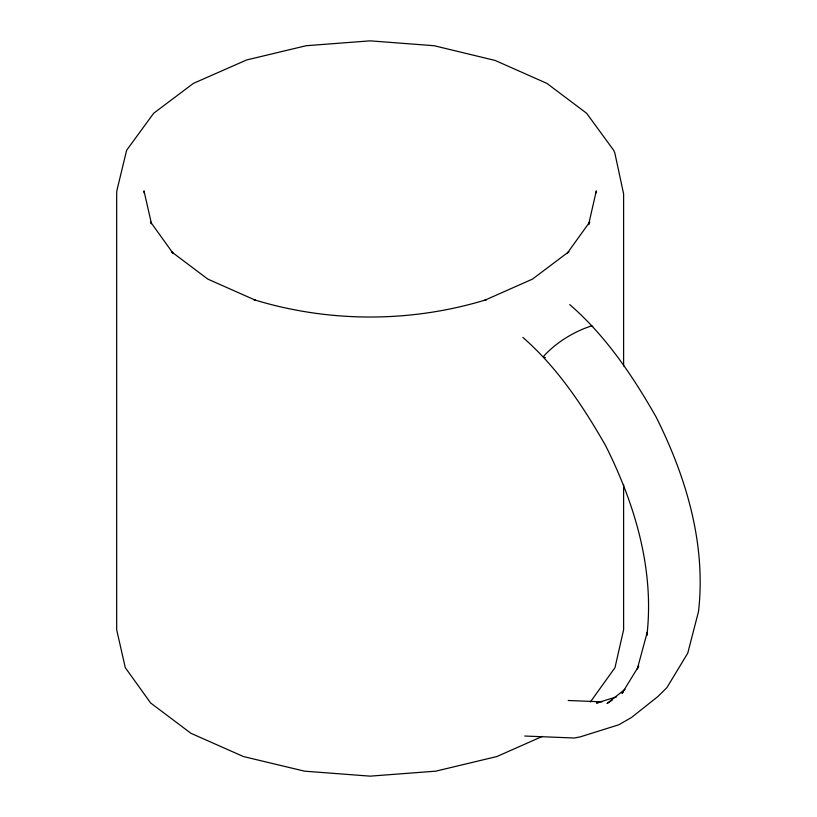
<?xml version="1.0" encoding="UTF-8"?>
<svg xmlns="http://www.w3.org/2000/svg" width="817" height="817" viewBox="0 0 817 817"><rect width="100%" height="100%" fill="white"/><g stroke="black" fill="none" stroke-linecap="round" stroke-linejoin="round"><path stroke-width="1.23" d="M596.206 192.894L596.298 190.861L588.597 224.655L589.751 221.928L567.039 253.587L568.898 251.687L532.429 279.128L484.9 300.186L486.36 299.696C410.971 322.797 329.312 322.797 253.924 299.696L255.384 300.186L207.855 279.128L171.386 251.687L173.245 253.587L150.532 221.928L151.298 223.746M638.373 666.968L637.301 668.96L647.238 632.276L646.931 635.289C654.488 569.347 634.85 503.854 605.479 445.408C582.94 405.998 557.347 367.476 522.88 337.431M638.802 666.018L621.992 693.419L623.545 691.611M590.374 701.977L614.976 667.683L623.606 629.815L623.606 484.512M625.005 689.272L607.051 703.519L612.127 700.179M542.376 736.393L496.879 756.542L435.747 771.166L370.142 776.15L304.537 771.166L243.405 756.542L190.912 733.288L150.634 702.977L125.307 667.683L116.678 629.815L116.678 193.905L116.821 190.861L126.615 150.287L153.657 113.267L193.384 83.385L246.622 59.958L306.201 45.711L370.142 40.85L434.082 45.711L495.133 60.448L546.9 83.385L586.626 113.267L613.669 150.287L614.833 153.004L623.606 193.905L623.606 365.975M616.641 696.86L596.471 703.029L598.779 702.589M568.213 700.486L602.047 701.864M524.728 736.035L574.331 738.006L580.101 736.914L618.929 724.74L631.521 717.469L657.869 696.564L666.876 687.669L687.751 653.151L698.504 611.586C706.266 543.938 686.106 476.74 655.98 416.772C632.572 375.697 605.734 335.767 569.755 304.598M592.754 326.361L591.202 326.003C573.554 331.825 556.612 342.241 543.969 355.875L543.867 357.295L545.419 357.652M151.411 223.45L143.986 190.861L144.078 192.894"/></g></svg>
